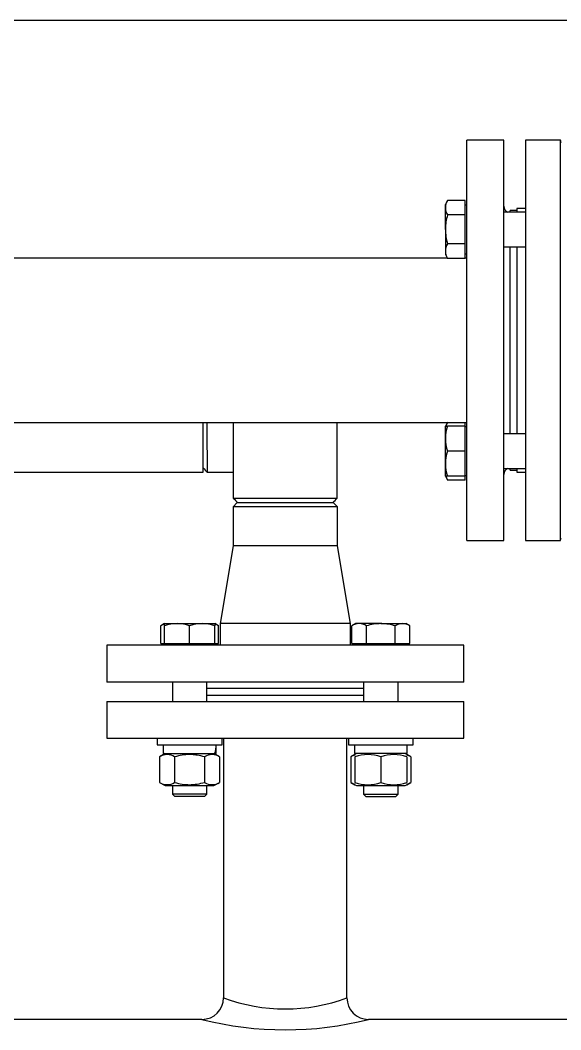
# Model space of a CAD drawing. Extents: x -681219 to -550379, y -242630 to -158199.
# Drawn here: x -636433 to -635966, y -176654 to -175780 of the extents above; entities that cross this region are included whole.
import ezdxf

# ---------------------------------------------------------------- set-up
doc = ezdxf.new("R2010")
doc.units = 0
doc.header["$LTSCALE"] = 1000
for name, color, linetype in [('$TD_AUDIT_GENERATED_(1E47)', 7, 'CONTINUOUS'), ('$TD_AUDIT_GENERATED_(24C)', 7, 'CONTINUOUS'), ('05R22-3', 7, 'CONTINUOUS'), ('16_GB93', 7, 'CONTINUOUS'), ('16_GB97.1', 7, 'CONTINUOUS'), ('DN50-PN1.6_GB911', 7, 'CONTINUOUS'), ('DN50×40_GB12459', 7, 'CONTINUOUS'), ('DN65_GB9119.8', 7, 'CONTINUOUS'), ('DN80-PN4.0_JB88', 7, 'CONTINUOUS'), ('FIG33_DN65_PN16', 7, 'CONTINUOUS'), ('GBT_12459_90度弯头D', 7, 'CONTINUOUS'), ('M16_GB6170', 7, 'CONTINUOUS'), ('M16×70_GB5782', 7, 'CONTINUOUS'), ('MYGL011000201', 7, 'CONTINUOUS')]:
    doc.layers.add(name, color=color, linetype=linetype)

msp = doc.modelspace()

# ---------------------------------------------------------------- linework, layer by layer
at = {"layer": '$TD_AUDIT_GENERATED_(1E47)', "color": 7, "linetype": 'Continuous'}
for p, q in [((-636275.0291, -176171.3878), (-636275.0291, -176128.37)), ((-636693.9854, -176171.3878), (-636275.0291, -176171.3878))]:
    msp.add_line(p, q, dxfattribs=at)
at = {"layer": '$TD_AUDIT_GENERATED_(24C)', "color": 7, "linetype": 'Continuous'}
msp.add_line((-639621.8734, -175780.4867), (-633113.0882, -175780.4867), dxfattribs=at)
at = {"layer": '05R22-3', "color": 7, "linetype": 'Continuous'}
for p, q in [((-636271.6516, -176364.0329), (-636136.2607, -176364.0329)), ((-636358.2592, -176369.6439), (-636049.653, -176369.6439)), ((-636358.2592, -176369.6439), (-636358.2592, -176401.4397)), ((-636049.653, -176401.4397), (-636049.653, -176369.6439)), ((-636358.2592, -176401.4397), (-636049.653, -176401.4397)), ((-636257.2609, -176401.4397), (-636257.2609, -176625.8813)), ((-636150.6514, -176625.8806), (-636150.6514, -176401.4397)), ((-636275.9556, -176644.584), (-636663.1248, -176644.584)), ((-635801.3576, -176644.584), (-636131.948, -176644.584))]:
    msp.add_line(p, q, dxfattribs=at)
for centre, radius, start, end in [((-636302.149, -176364.0329), 5.611, 270, 275.8510139), ((-636105.7633, -176364.0329), 5.611, 264.1489861, 270), ((-636275.9652, -176625.8803), 18.7037, 270.000545, 359.9991475), ((-636203.9561, -176483.0804), 152.4247, 249.5303142, 290.4696858), ((-636131.9481, -176625.8807), 18.7034, 179.9997451, 269.9995475), ((-636203.9561, -176360.0877), 293.4677, 255.7963109, 284.2036891)]:
    msp.add_arc(centre, radius, start, end, dxfattribs=at)
at = {"layer": '16_GB93', "color": 7, "linetype": 'Continuous'}
for p, q in [((-636309.4325, -176407.0508), (-636309.4325, -176414.7191)), ((-636263.7961, -176413.5961), (-636263.7961, -176407.0508)), ((-636144.1161, -176407.0508), (-636144.1161, -176414.7191)), ((-636098.4798, -176414.7191), (-636098.4798, -176407.0508)), ((-636309.4325, -176414.7191), (-636264.7551, -176414.7191)), ((-636263.8238, -176414.7191), (-636264.7551, -176414.7191)), ((-636263.7961, -176414.7191), (-636263.7961, -176413.5961)), ((-636098.4798, -176414.7191), (-636144.1161, -176414.7191))]:
    msp.add_line(p, q, dxfattribs=at)
for centre, start, end in [((-636286.6143, -176408.1738), 343.3305416, 2.8209894), ((-636286.6143, -176413.5961), 357.1790106, 6.8238403)]:
    msp.add_arc(centre, 22.8182, start, end, dxfattribs=at)
at = {"layer": '16_GB97.1', "color": 7, "linetype": 'Continuous'}
for p, q in [((-636314.6694, -176401.4397), (-636314.6694, -176407.0508)), ((-636258.5592, -176407.0508), (-636258.5592, -176401.4397)), ((-636149.3531, -176401.4397), (-636149.3531, -176407.0508)), ((-636093.2429, -176407.0508), (-636093.2429, -176401.4397)), ((-636314.6694, -176407.0508), (-636258.5592, -176407.0508)), ((-636149.3531, -176407.0508), (-636093.2429, -176407.0508))]:
    msp.add_line(p, q, dxfattribs=at)
at = {"layer": 'DN50-PN1.6_GB911', "color": 7, "linetype": 'Continuous'}
for p, q in [((-636049.653, -176321.0151), (-636358.2592, -176321.0151)), ((-636358.2592, -176321.0151), (-636358.2592, -176352.8109)), ((-636049.653, -176352.8109), (-636049.653, -176321.0151)), ((-636049.653, -176352.8109), (-636358.2592, -176352.8109)), ((-636136.2607, -176358.4219), (-636271.6516, -176358.4219))]:
    msp.add_line(p, q, dxfattribs=at)
for centre, start, end in [((-636302.149, -176358.4219), 84.1489861, 90), ((-636105.7633, -176358.4219), 90, 95.8510139)]:
    msp.add_arc(centre, 5.611, start, end, dxfattribs=at)
at = {"layer": 'DN50×40_GB12459', "color": 7, "linetype": 'Continuous'}
for p, q in [((-636245.3842, -176197.5726), (-636249.1249, -176201.3133)), ((-636158.7874, -176201.3133), (-636249.1249, -176201.3133)), ((-636249.1249, -176201.3133), (-636249.1249, -176234.9794)), ((-636245.3842, -176197.5726), (-636162.5281, -176197.5726)), ((-636158.7874, -176201.3133), (-636162.5281, -176197.5726)), ((-636158.7874, -176234.9794), (-636158.7874, -176201.3133)), ((-636249.1249, -176234.9794), (-636260.3469, -176302.3117)), ((-636158.7874, -176234.9794), (-636249.1249, -176234.9794)), ((-636147.5654, -176302.3117), (-636158.7874, -176234.9794)), ((-636147.5654, -176302.3117), (-636260.3469, -176302.3117)), ((-636260.3469, -176302.3117), (-636260.3469, -176321.0151)), ((-636147.5654, -176321.0151), (-636147.5654, -176302.3117))]:
    msp.add_line(p, q, dxfattribs=at)
at = {"layer": 'DN65_GB9119.8', "color": 7, "linetype": 'Continuous'}
for p, q in [((-636046.8475, -176230.3036), (-636046.8475, -175884.2906)), ((-636015.0517, -175884.2906), (-636046.8475, -175884.2906)), ((-636015.0517, -176230.3036), (-636015.0517, -175884.2906)), ((-636046.8475, -176230.3036), (-636015.0517, -176230.3036))]:
    msp.add_line(p, q, dxfattribs=at)
for centre, start, end in [((-636009.4407, -175941.3359), 180, 245.7254703), ((-636009.4407, -176173.2582), 114.2745297, 180)]:
    msp.add_arc(centre, 5.611, start, end, dxfattribs=at)
at = {"layer": 'DN80-PN4.0_JB88', "color": 7, "linetype": 'Continuous'}
for p, q in [((-636009.4407, -175946.4509), (-636009.4407, -175945.0766)), ((-636003.8297, -175945.0766), (-636009.4407, -175945.0766)), ((-636009.4407, -176138.2178), (-636009.4407, -175976.3763)), ((-636009.4407, -176169.5175), (-636009.4407, -176168.1432)), ((-636009.4407, -176169.5175), (-636003.8297, -176169.5175))]:
    msp.add_line(p, q, dxfattribs=at)
at = {"layer": 'FIG33_DN65_PN16', "color": 7, "linetype": 'Continuous'}
for p, q in [((-635996.3483, -175884.2906), (-635996.3483, -176230.3036)), ((-635965.9889, -175884.2906), (-635996.3483, -175884.2906)), ((-635965.9889, -176230.3036), (-635965.9889, -175884.2906)), ((-636003.8297, -175943.2063), (-636003.8297, -175946.4509)), ((-635996.3483, -175943.2063), (-636003.8297, -175943.2063)), ((-636003.8297, -175976.3763), (-636003.8297, -176138.2178)), ((-636003.8297, -176168.1432), (-636003.8297, -176171.3878)), ((-636003.8297, -176171.3878), (-635996.3483, -176171.3878)), ((-635996.3483, -176230.3036), (-635965.9889, -176230.3036))]:
    msp.add_line(p, q, dxfattribs=at)
for centre, start, end in [((-635969.2284, -175886.1609), 0.0000001, 29.9999999), ((-635969.2284, -176228.4332), 330.0000001, 359.9999999)]:
    msp.add_arc(centre, 3.7407, start, end, dxfattribs=at)
at = {"layer": 'GBT_12459_90度弯头D', "color": 7, "linetype": 'Continuous'}
for p, q in [((-636275.0291, -176167.6471), (-636275.0291, -176128.3839)), ((-636248.8443, -176128.37), (-636248.8443, -176193.7126)), ((-636159.068, -176193.7766), (-636159.068, -176128.37)), ((-636271.233, -176171.3878), (-636248.8443, -176171.3878)), ((-636245.1037, -176197.5726), (-636162.8088, -176197.5726))]:
    msp.add_line(p, q, dxfattribs=at)
for points, knots in [([(-636271.7546, -176128.3754), (-636271.7469, -176133.6524), (-636271.6982, -176140.509), (-636271.6374, -176150.5209), (-636271.4981, -176160.067), (-636271.3615, -176169.1124), (-636271.3113, -176171.3986), (-636271.288, -176171.3877)], [0.756054864, 0.756054864, 0.756054864, 0.756054864, 0.812060261, 0.829400237, 0.874873511, 0.938017216, 1, 1, 1, 1]), ([(-636248.834, -176193.8358), (-636248.8394, -176193.8348), (-636248.9087, -176193.8135), (-636247.1156, -176193.772), (-636238.6574, -176193.7427), (-636223.7221, -176193.7204), (-636204.083, -176193.7004), (-636184.4304, -176193.7203), (-636169.4458, -176193.7426), (-636160.8996, -176193.7715), (-636159.0785, -176193.8113), (-636159.0681, -176193.8315)], [0.497782886, 0.497782886, 0.497782886, 0.497782886, 0.500471532, 0.553961986, 0.613456135, 0.678931114, 0.750369647, 0.821688829, 0.887079137, 0.946523685, 1, 1, 1, 1])]:
    msp.add_open_spline(points, degree=3, knots=knots, dxfattribs=at)
for points in [[(-636275.0291, -176167.6471), (-636273.7822, -176168.894), (-636272.5356, -176170.1407), (-636271.2892, -176171.3874)], [(-636248.844, -176193.8327), (-636247.5974, -176195.079), (-636246.3506, -176196.3257), (-636245.1038, -176197.5726)], [(-636162.8086, -176197.5726), (-636161.5618, -176196.3258), (-636160.315, -176195.0792), (-636159.0684, -176193.8329)]]:
    msp.add_open_spline(points, degree=3, dxfattribs=at)
at = {"layer": 'M16_GB6170', "color": 7, "linetype": 'Continuous'}
for p, q in [((-636307.6556, -176414.7191), (-636312.5313, -176417.5342)), ((-636312.5313, -176417.5342), (-636312.5313, -176439.5852)), ((-636299.5728, -176417.5338), (-636299.5728, -176439.5855)), ((-636273.6558, -176417.5338), (-636273.6558, -176439.5855)), ((-636260.6973, -176417.5342), (-636265.573, -176414.7191)), ((-636260.6973, -176417.5342), (-636260.6973, -176439.5852)), ((-636143.7421, -176415.5291), (-636147.2149, -176417.5342)), ((-636147.2149, -176417.5342), (-636147.2149, -176439.5852)), ((-636142.3393, -176414.7191), (-636143.7421, -176415.5291)), ((-636143.7421, -176417.5338), (-636143.7421, -176439.5855)), ((-636121.298, -176417.5342), (-636121.298, -176439.5852)), ((-636098.8539, -176415.5291), (-636100.2567, -176414.7191)), ((-636095.381, -176417.5342), (-636098.8539, -176415.5291)), ((-636098.8539, -176417.5338), (-636098.8539, -176439.5855)), ((-636095.381, -176417.5342), (-636095.381, -176439.5852)), ((-636312.5313, -176439.5852), (-636307.6556, -176442.4002)), ((-636307.6556, -176442.4002), (-636265.573, -176442.4002)), ((-636265.573, -176442.4002), (-636260.6973, -176439.5852)), ((-636147.2149, -176439.5852), (-636143.7421, -176441.5903)), ((-636143.7421, -176441.5903), (-636142.3393, -176442.4002)), ((-636142.3393, -176442.4002), (-636100.2567, -176442.4002)), ((-636100.2567, -176442.4002), (-636098.8539, -176441.5903)), ((-636098.8539, -176441.5903), (-636095.381, -176439.5852))]:
    msp.add_line(p, q, dxfattribs=at)
for centre, radius, start, end in [((-636306.0518, -176427.1549), 11.5992, 56.0428621, 123.960049), ((-636267.1768, -176427.1548), 11.5992, 56.0398024, 123.9572864), ((-636140.7355, -176427.1549), 11.5992, 105.2184678, 123.960049), ((-636132.5205, -176448.225), 32.6783, 69.9144081, 110.0839111), ((-636110.0755, -176448.2251), 32.6784, 69.9161491, 110.0855317), ((-636101.8605, -176427.1548), 11.5992, 56.0398024, 74.7226116), ((-636306.0518, -176429.9645), 11.5992, 236.0398024, 303.9572864), ((-636267.1768, -176429.9645), 11.5992, 236.0428621, 303.960049), ((-636140.7355, -176429.9645), 11.5992, 236.0398024, 254.7226116), ((-636132.5205, -176408.8942), 32.6784, 249.9161491, 290.0855317), ((-636110.0755, -176408.8943), 32.6783, 249.9144081, 290.0839111), ((-636101.8605, -176429.9645), 11.5992, 285.2184678, 303.960049)]:
    msp.add_arc(centre, radius, start, end, dxfattribs=at)
for points, knots in [([(-636273.6558, -176417.5338), (-636275.7505, -176416.9291), (-636277.8727, -176416.4255), (-636281.1186, -176415.8984), (-636282.2134, -176415.7608), (-636284.417, -176415.5758), (-636285.5155, -176415.5292), (-636288.8006, -176415.5288), (-636290.9769, -176415.7169), (-636295.3057, -176416.4148), (-636297.465, -176416.9253), (-636299.5728, -176417.5338)], [0, 0, 0, 0, 0.25, 0.25, 0.375, 0.375, 0.5, 0.5, 0.75, 0.75, 1, 1, 1, 1]), ([(-636299.5728, -176439.5855), (-636297.465, -176440.194), (-636295.3057, -176440.7045), (-636290.9769, -176441.4024), (-636288.8006, -176441.5905), (-636285.5155, -176441.5902), (-636284.417, -176441.5436), (-636282.2134, -176441.3585), (-636281.1186, -176441.2209), (-636277.8727, -176440.6939), (-636275.7505, -176440.1902), (-636273.6558, -176439.5855)], [0, 0, 0, 0, 0.25, 0.25, 0.5, 0.5, 0.625, 0.625, 0.75, 0.75, 1, 1, 1, 1])]:
    msp.add_open_spline(points, degree=3, knots=knots, dxfattribs=at)
at = {"layer": 'M16×70_GB5782', "color": 7, "linetype": 'Continuous'}
for p, q in [((-636063.6155, -175936.3978), (-636065.5509, -175939.7499)), ((-636065.5509, -175961.4136), (-636065.5509, -175939.7499)), ((-636048.3438, -175936.3978), (-636063.6155, -175936.3978)), ((-636048.3438, -175948.9057), (-636048.3438, -175936.3978)), ((-636046.8475, -175940.3723), (-636048.3438, -175940.3723)), ((-636048.3438, -175948.9057), (-636063.6159, -175948.9057)), ((-636048.3438, -175973.9215), (-636048.3438, -175948.9057)), ((-635996.3483, -175946.4509), (-636015.0517, -175946.4509)), ((-636065.5509, -175961.4136), (-636065.5509, -175983.0773)), ((-636048.3438, -175973.9215), (-636063.6159, -175973.9215)), ((-636048.3438, -175986.4294), (-636048.3438, -175973.9215)), ((-636065.5509, -175983.0773), (-636063.6155, -175986.4294)), ((-636048.3438, -175982.4549), (-636046.8475, -175982.4549)), ((-636015.0517, -175976.3763), (-635996.3483, -175976.3763)), ((-636048.3438, -175986.4294), (-636063.6155, -175986.4294)), ((-636063.7341, -176128.37), (-636065.5509, -176131.5168)), ((-636065.5509, -176174.8442), (-636065.5509, -176131.5168)), ((-636065.5509, -176131.5168), (-636063.6159, -176131.5168)), ((-636048.3438, -176131.5168), (-636063.6159, -176131.5168)), ((-636048.3438, -176131.5168), (-636048.3438, -176128.37)), ((-636048.3438, -176153.1805), (-636048.3438, -176131.5168)), ((-636046.8475, -176132.1392), (-636048.3438, -176132.1392)), ((-635996.3483, -176138.2178), (-636015.0517, -176138.2178)), ((-636048.3438, -176153.1805), (-636063.6155, -176153.1805)), ((-636048.3438, -176174.8442), (-636048.3438, -176153.1805)), ((-636063.6159, -176174.8442), (-636065.5509, -176174.8442)), ((-636065.5509, -176174.8442), (-636063.6155, -176178.1963)), ((-636048.3438, -176174.8442), (-636063.6159, -176174.8442)), ((-636048.3438, -176174.2219), (-636046.8475, -176174.2219)), ((-636048.3438, -176178.1963), (-636048.3438, -176174.8442)), ((-636015.0517, -176168.1432), (-635996.3483, -176168.1432)), ((-636048.3438, -176178.1963), (-636063.6155, -176178.1963)), ((-636308.278, -176302.3117), (-636311.6301, -176304.2471)), ((-636311.6301, -176319.5188), (-636311.6301, -176304.2471)), ((-636308.278, -176302.3117), (-636264.9506, -176302.3117)), ((-636308.278, -176304.2468), (-636308.278, -176302.3117)), ((-636308.278, -176319.5188), (-636308.278, -176304.2468)), ((-636286.6143, -176319.5188), (-636286.6143, -176304.2471)), ((-636264.9506, -176302.3117), (-636264.9506, -176304.2468)), ((-636261.5985, -176304.2471), (-636264.9506, -176302.3117)), ((-636264.9506, -176319.5188), (-636264.9506, -176304.2468)), ((-636261.5985, -176319.5188), (-636261.5985, -176304.2471)), ((-636142.9617, -176302.3117), (-636146.3138, -176304.2471)), ((-636146.3138, -176319.5188), (-636146.3138, -176304.2471)), ((-636121.298, -176302.3117), (-636142.9617, -176302.3117)), ((-636133.8059, -176319.5188), (-636133.8059, -176304.2468)), ((-636121.298, -176302.3117), (-636099.6343, -176302.3117)), ((-636108.7901, -176319.5188), (-636108.7901, -176304.2468)), ((-636096.2822, -176304.2471), (-636099.6343, -176302.3117)), ((-636096.2822, -176319.5188), (-636096.2822, -176304.2471)), ((-636311.6301, -176319.5188), (-636308.278, -176319.5188)), ((-636308.278, -176319.5188), (-636286.6143, -176319.5188)), ((-636307.6556, -176319.5188), (-636307.6556, -176321.0151)), ((-636286.6143, -176319.5188), (-636264.9506, -176319.5188)), ((-636265.573, -176321.0151), (-636265.573, -176319.5188)), ((-636264.9506, -176319.5188), (-636261.5985, -176319.5188)), ((-636146.3138, -176319.5188), (-636133.8059, -176319.5188)), ((-636142.3393, -176319.5188), (-636142.3393, -176321.0151)), ((-636133.8059, -176319.5188), (-636108.7901, -176319.5188)), ((-636108.7901, -176319.5188), (-636096.2822, -176319.5188)), ((-636100.2567, -176321.0151), (-636100.2567, -176319.5188)), ((-636301.577, -176352.8109), (-636301.577, -176369.6439)), ((-636271.6516, -176369.6439), (-636271.6516, -176352.8109)), ((-636136.2607, -176352.8109), (-636136.2607, -176369.6439)), ((-636106.3353, -176369.6439), (-636106.3353, -176352.8109)), ((-636301.577, -176442.4002), (-636301.577, -176449.8441)), ((-636271.6516, -176449.8441), (-636271.6516, -176442.4002)), ((-636136.2607, -176442.4002), (-636136.2607, -176449.8441)), ((-636106.3353, -176449.8441), (-636106.3353, -176442.4002)), ((-636271.6516, -176449.8441), (-636301.577, -176449.8441)), ((-636301.577, -176449.8441), (-636299.4822, -176451.9389)), ((-636273.7464, -176451.9389), (-636299.4822, -176451.9389)), ((-636273.7464, -176451.9389), (-636271.6516, -176449.8441)), ((-636136.2607, -176449.8441), (-636106.3353, -176449.8441)), ((-636136.2607, -176449.8441), (-636134.1659, -176451.9389)), ((-636134.1659, -176451.9389), (-636108.43, -176451.9389)), ((-636108.43, -176451.9389), (-636106.3353, -176449.8441))]:
    msp.add_line(p, q, dxfattribs=at)
for centre, radius, start, end in [((-636054.3294, -175942.652), 11.1958, 146.0398024, 213.9572864), ((-636054.3294, -175980.1752), 11.1959, 146.0428621, 213.960049), ((-636033.9918, -176142.3482), 31.5421, 159.9161491, 200.0855317), ((-636054.3294, -176134.4189), 11.1958, 146.0398024, 164.722612), ((-636033.9919, -176164.0128), 31.542, 159.9144081, 200.0839111), ((-636054.3294, -176171.9421), 11.1959, 198.3234973, 213.960049), ((-636305.3759, -176313.5333), 11.1959, 105.2184681, 123.960049), ((-636297.4466, -176333.8708), 31.542, 69.9144081, 110.0839111), ((-636275.782, -176333.8709), 31.5421, 69.9161491, 110.0855317), ((-636267.8527, -176313.5332), 11.1958, 56.0398025, 74.722612), ((-636140.0596, -176313.5333), 11.1959, 56.0428621, 123.960049), ((-636102.5364, -176313.5332), 11.1958, 56.0398025, 123.9572864)]:
    msp.add_arc(centre, radius, start, end, dxfattribs=at)
for points, knots in [([(-636063.6159, -175948.9057), (-636064.1997, -175950.9282), (-636064.686, -175952.9771), (-636065.1947, -175956.1106), (-636065.3274, -175957.167), (-636065.506, -175959.2953), (-636065.5509, -175960.3562), (-636065.5509, -175961.4136)], [0, 0, 0, 0, 0.5, 0.5, 0.75, 0.75, 1, 1, 1, 1]), ([(-636065.5509, -175961.4136), (-636065.5509, -175963.5272), (-636065.3693, -175965.6272), (-636064.6957, -175969.8037), (-636064.2031, -175971.8872), (-636063.6159, -175973.9215)], [0, 0, 0, 0, 0.5, 0.5, 1, 1, 1, 1]), ([(-636121.298, -176302.3117), (-636123.4116, -176302.3117), (-636125.5116, -176302.4934), (-636129.6881, -176303.1669), (-636131.7716, -176303.6595), (-636133.8059, -176304.2468)], [0, 0, 0, 0, 0.5, 0.5, 1, 1, 1, 1]), ([(-636108.7901, -176304.2468), (-636110.8125, -176303.6629), (-636112.8615, -176303.1767), (-636115.995, -176302.668), (-636117.0514, -176302.5352), (-636119.1797, -176302.3566), (-636120.2405, -176302.3117), (-636121.298, -176302.3117)], [0, 0, 0, 0, 0.5, 0.5, 0.75, 0.75, 1, 1, 1, 1])]:
    msp.add_open_spline(points, degree=3, knots=knots, dxfattribs=at)
at = {"layer": 'MYGL011000201', "color": 7, "linetype": 'Continuous'}
for p, q in [((-636063.7341, -175986.2241), (-636645.3565, -175986.2241)), ((-636046.8475, -175986.2241), (-636048.3438, -175986.2241)), ((-636645.3565, -176128.37), (-636046.8475, -176128.37))]:
    msp.add_line(p, q, dxfattribs=at)

doc.saveas('drawing.dxf')
